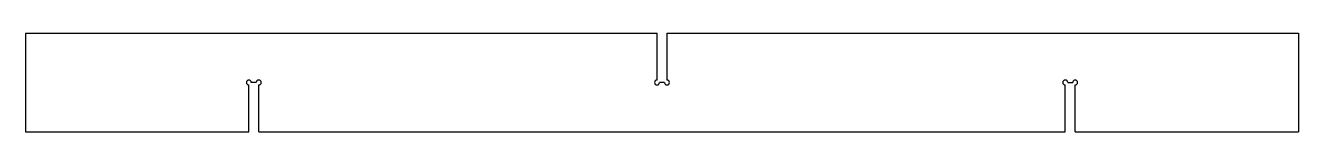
# Model space of a CAD drawing. Header units: millimetres. Extents: x -386 to 386, y 0 to 60.
import ezdxf

# ---------------------------------------------------------------- set-up
doc = ezdxf.new("R2010")
doc.units = ezdxf.units.MM

msp = doc.modelspace()

# ---------------------------------------------------------------- linework, layer by layer
at = {"color": 7, "linetype": 'Continuous', "lineweight": 25}
for p, q in [((-385.91, 60), (-3, 60)), ((-385.91, 60), (-385.91, 0)), ((-3, 31.5), (-3, 60)), ((3, 60), (385.91, 60)), ((3, 60), (3, 31.5)), ((385.91, 60), (385.91, 0)), ((-250.49, 0), (-250.49, 28.5)), ((-245.99, 30), (-248.99, 30)), ((-244.49, 0), (-244.49, 28.5)), ((1.5, 30), (-1.5, 30)), ((244.49, 0), (244.49, 28.5)), ((245.99, 30), (248.99, 30)), ((250.49, 0), (250.49, 28.5)), ((-385.91, 0), (-250.49, 0)), ((-244.49, 0), (244.49, 0)), ((250.49, 0), (385.91, 0))]:
    msp.add_line(p, q, dxfattribs=at)
for centre, start, end in [((-250.49, 30), 0, 270), ((-244.49, 30), 270, 180), ((-3, 30), 90, 0), ((3, 30), 180, 90), ((244.49, 30), 0, 270), ((250.49, 30), 270, 180)]:
    msp.add_arc(centre, 1.5, start, end, dxfattribs=at)

doc.saveas('drawing.dxf')
